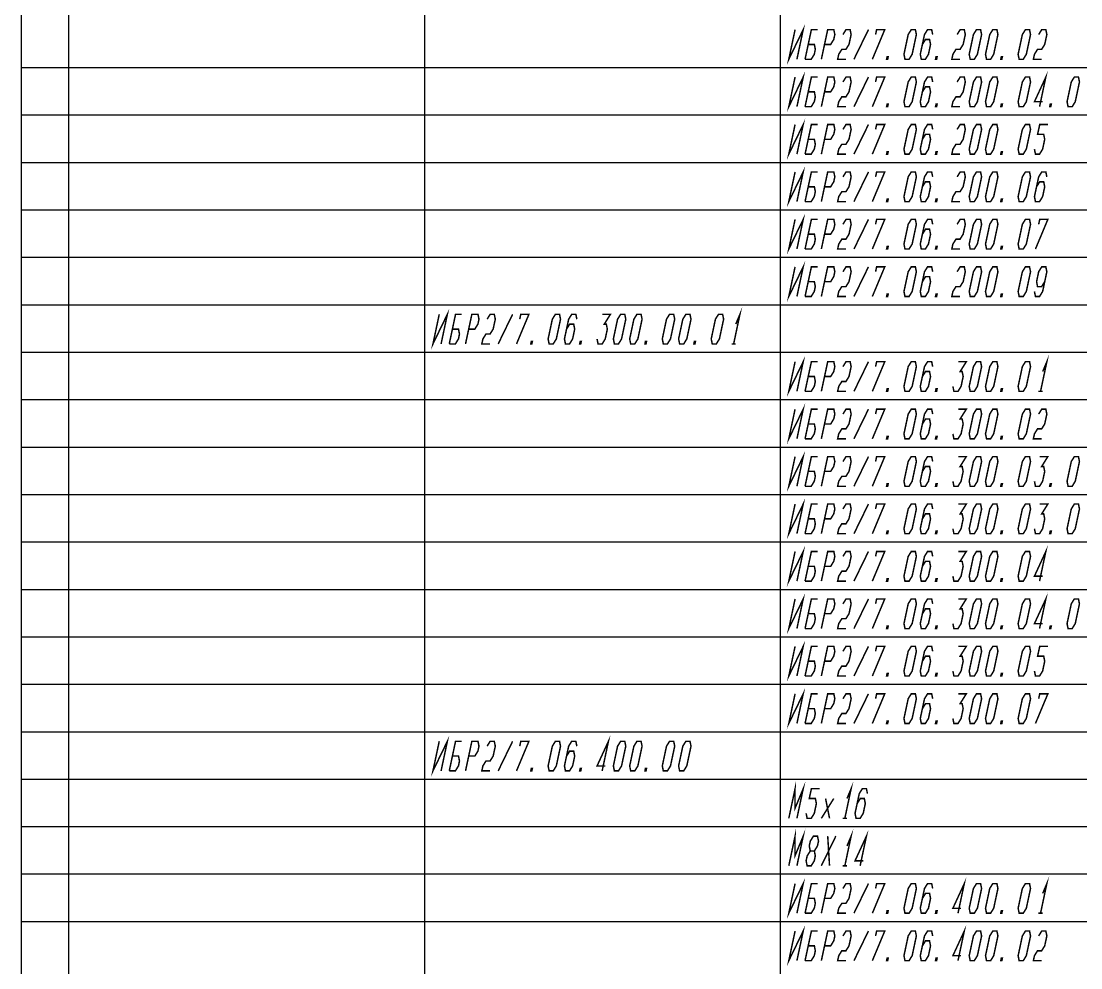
# Model space of a CAD drawing. Header units: millimetres. Extents: x -156 to 206, y -956 to 292.
# Drawn here: x -156 to 22.7, y -803.8 to -644.1 of the extents above; entities that cross this region are included whole.
import ezdxf

# ---------------------------------------------------------------- set-up
doc = ezdxf.new("R2010")
doc.units = ezdxf.units.MM
doc.header["$LTSCALE"] = 19.36
doc.layers.get('0').update_dxf_attribs({"linetype": 'CONTINUOUS'})

msp = doc.modelspace()

# ---------------------------------------------------------------- linework, layer by layer
at = {"color": 7, "linetype": 'CONTINUOUS'}
for p, q in [((-156, 292), (-156, -956)), ((-148, 292), (-148, -956)), ((-88, 292), (-88, -956)), ((-28, 268), (-28, -956)), ((205, -652), (-156, -652)), ((205, -660), (-156, -660)), ((205, -668), (-156, -668)), ((205, -676), (-156, -676)), ((205, -684), (-156, -684)), ((205, -692), (-156, -692)), ((205, -700), (-156, -700)), ((205, -708), (-156, -708)), ((205, -716), (-156, -716)), ((205, -724), (-156, -724)), ((205, -732), (-156, -732)), ((205, -740), (-156, -740)), ((205, -748), (-156, -748)), ((205, -756), (-156, -756)), ((205, -764), (-156, -764)), ((205, -772), (-156, -772)), ((205, -780), (-156, -780)), ((205, -788), (-156, -788)), ((205, -796), (-156, -796))]:
    msp.add_line(p, q, dxfattribs=at)
at = {"color": 2, "linetype": 'CONTINUOUS', "const_width": 0.25}
for points in [[(-25.51, -645.56), (-26.57, -650.56), (-24.14, -645.56), (-25.2, -650.56)], [(-23.83, -650.56), (-22.76, -645.56), (-21.73, -645.56)], [(-21.08, -650.56), (-20.01, -645.56), (-18.98, -645.56), (-18.81, -646.39), (-18.99, -647.22), (-19.51, -648.06), (-20.54, -648.06)], [(-17.44, -646.39), (-16.92, -645.56), (-16.23, -645.56), (-16.06, -646.39), (-16.42, -648.06), (-16.94, -648.89), (-17.63, -648.89), (-18.15, -649.72), (-18.33, -650.56), (-16.95, -650.56)], [(-15.58, -650.56), (-13.14, -645.56)], [(-12.48, -650.56), (-10.39, -645.56), (-11.76, -645.56), (-11.94, -646.39)], [(-6.98, -650.56), (-7.15, -649.72), (-6.44, -646.39), (-5.92, -645.56), (-5.23, -645.56), (-5.06, -646.39), (-5.77, -649.72), (-6.29, -650.56), (-6.98, -650.56)], [(-2.31, -646.39), (-2.48, -645.56), (-3.17, -645.56), (-3.69, -646.39), (-4.4, -649.72), (-4.23, -650.56), (-3.54, -650.56), (-3.02, -649.72), (-2.67, -648.06), (-2.84, -647.22), (-3.52, -647.22), (-4.04, -648.06)], [(1.81, -646.39), (2.33, -645.56), (3.02, -645.56), (3.19, -646.39), (2.83, -648.06), (2.31, -648.89), (1.62, -648.89), (1.1, -649.72), (0.92, -650.56), (2.3, -650.56)], [(4.02, -650.56), (3.85, -649.72), (4.56, -646.39), (5.08, -645.56), (5.77, -645.56), (5.94, -646.39), (5.23, -649.72), (4.71, -650.56), (4.02, -650.56)], [(6.77, -650.56), (6.6, -649.72), (7.31, -646.39), (7.83, -645.56), (8.52, -645.56), (8.69, -646.39), (7.98, -649.72), (7.46, -650.56), (6.77, -650.56)], [(12.27, -650.56), (12.1, -649.72), (12.81, -646.39), (13.33, -645.56), (14.02, -645.56), (14.19, -646.39), (13.48, -649.72), (12.96, -650.56), (12.27, -650.56)], [(15.56, -646.39), (16.08, -645.56), (16.77, -645.56), (16.94, -646.39), (16.58, -648.06), (16.06, -648.89), (15.37, -648.89), (14.85, -649.72), (14.67, -650.56), (16.05, -650.56)], [(-23.83, -650.56), (-22.79, -650.56), (-22.27, -649.72), (-22.1, -648.89), (-22.26, -648.06), (-23.29, -648.06)], [(-9.9, -650.56), (-10.08, -650.56), (-9.99, -650.14), (-9.81, -650.14), (-9.9, -650.56)], [(-1.65, -650.56), (-1.83, -650.56), (-1.74, -650.14), (-1.56, -650.14), (-1.65, -650.56)], [(9.35, -650.56), (9.17, -650.56), (9.26, -650.14), (9.44, -650.14), (9.35, -650.56)], [(-25.51, -653.56), (-26.57, -658.56), (-24.14, -653.56), (-25.2, -658.56)], [(-23.83, -658.56), (-22.76, -653.56), (-21.73, -653.56)], [(-21.08, -658.56), (-20.01, -653.56), (-18.98, -653.56), (-18.81, -654.39), (-18.99, -655.22), (-19.51, -656.06), (-20.54, -656.06)], [(-17.44, -654.39), (-16.92, -653.56), (-16.23, -653.56), (-16.06, -654.39), (-16.42, -656.06), (-16.94, -656.89), (-17.63, -656.89), (-18.15, -657.72), (-18.33, -658.56), (-16.95, -658.56)], [(-15.58, -658.56), (-13.14, -653.56)], [(-12.48, -658.56), (-10.39, -653.56), (-11.76, -653.56), (-11.94, -654.39)], [(-6.98, -658.56), (-7.15, -657.72), (-6.44, -654.39), (-5.92, -653.56), (-5.23, -653.56), (-5.06, -654.39), (-5.77, -657.72), (-6.29, -658.56), (-6.98, -658.56)], [(-2.31, -654.39), (-2.48, -653.56), (-3.17, -653.56), (-3.69, -654.39), (-4.4, -657.72), (-4.23, -658.56), (-3.54, -658.56), (-3.02, -657.72), (-2.67, -656.06), (-2.84, -655.22), (-3.52, -655.22), (-4.04, -656.06)], [(1.81, -654.39), (2.33, -653.56), (3.02, -653.56), (3.19, -654.39), (2.83, -656.06), (2.31, -656.89), (1.62, -656.89), (1.1, -657.72), (0.92, -658.56), (2.3, -658.56)], [(4.02, -658.56), (3.85, -657.72), (4.56, -654.39), (5.08, -653.56), (5.77, -653.56), (5.94, -654.39), (5.23, -657.72), (4.71, -658.56), (4.02, -658.56)], [(6.77, -658.56), (6.6, -657.72), (7.31, -654.39), (7.83, -653.56), (8.52, -653.56), (8.69, -654.39), (7.98, -657.72), (7.46, -658.56), (6.77, -658.56)], [(12.27, -658.56), (12.1, -657.72), (12.81, -654.39), (13.33, -653.56), (14.02, -653.56), (14.19, -654.39), (13.48, -657.72), (12.96, -658.56), (12.27, -658.56)], [(15.71, -658.56), (16.77, -653.56), (14.85, -657.72), (16.23, -657.72)], [(20.52, -658.56), (20.35, -657.72), (21.06, -654.39), (21.58, -653.56), (22.27, -653.56), (22.44, -654.39), (21.73, -657.72), (21.21, -658.56), (20.52, -658.56)], [(-23.83, -658.56), (-22.79, -658.56), (-22.27, -657.72), (-22.1, -656.89), (-22.26, -656.06), (-23.29, -656.06)], [(-9.9, -658.56), (-10.08, -658.56), (-9.99, -658.14), (-9.81, -658.14), (-9.9, -658.56)], [(-1.65, -658.56), (-1.83, -658.56), (-1.74, -658.14), (-1.56, -658.14), (-1.65, -658.56)], [(9.35, -658.56), (9.17, -658.56), (9.26, -658.14), (9.44, -658.14), (9.35, -658.56)], [(17.6, -658.56), (17.42, -658.56), (17.51, -658.14), (17.69, -658.14), (17.6, -658.56)], [(-25.51, -661.56), (-26.57, -666.56), (-24.14, -661.56), (-25.2, -666.56)], [(-23.83, -666.56), (-22.76, -661.56), (-21.73, -661.56)], [(-21.08, -666.56), (-20.01, -661.56), (-18.98, -661.56), (-18.81, -662.39), (-18.99, -663.22), (-19.51, -664.06), (-20.54, -664.06)], [(-17.44, -662.39), (-16.92, -661.56), (-16.23, -661.56), (-16.06, -662.39), (-16.42, -664.06), (-16.94, -664.89), (-17.63, -664.89), (-18.15, -665.72), (-18.33, -666.56), (-16.95, -666.56)], [(-15.58, -666.56), (-13.14, -661.56)], [(-12.48, -666.56), (-10.39, -661.56), (-11.76, -661.56), (-11.94, -662.39)], [(-6.98, -666.56), (-7.15, -665.72), (-6.44, -662.39), (-5.92, -661.56), (-5.23, -661.56), (-5.06, -662.39), (-5.77, -665.72), (-6.29, -666.56), (-6.98, -666.56)], [(-2.31, -662.39), (-2.48, -661.56), (-3.17, -661.56), (-3.69, -662.39), (-4.4, -665.72), (-4.23, -666.56), (-3.54, -666.56), (-3.02, -665.72), (-2.67, -664.06), (-2.84, -663.22), (-3.52, -663.22), (-4.04, -664.06)], [(1.81, -662.39), (2.33, -661.56), (3.02, -661.56), (3.19, -662.39), (2.83, -664.06), (2.31, -664.89), (1.62, -664.89), (1.1, -665.72), (0.92, -666.56), (2.3, -666.56)], [(4.02, -666.56), (3.85, -665.72), (4.56, -662.39), (5.08, -661.56), (5.77, -661.56), (5.94, -662.39), (5.23, -665.72), (4.71, -666.56), (4.02, -666.56)], [(6.77, -666.56), (6.6, -665.72), (7.31, -662.39), (7.83, -661.56), (8.52, -661.56), (8.69, -662.39), (7.98, -665.72), (7.46, -666.56), (6.77, -666.56)], [(12.27, -666.56), (12.1, -665.72), (12.81, -662.39), (13.33, -661.56), (14.02, -661.56), (14.19, -662.39), (13.48, -665.72), (12.96, -666.56), (12.27, -666.56)], [(14.85, -665.72), (15.02, -666.56), (15.71, -666.56), (16.23, -665.72), (16.58, -664.06), (16.41, -663.22), (15.38, -663.22), (15.74, -661.56), (17.11, -661.56)], [(-23.83, -666.56), (-22.79, -666.56), (-22.27, -665.72), (-22.1, -664.89), (-22.26, -664.06), (-23.29, -664.06)], [(-9.9, -666.56), (-10.08, -666.56), (-9.99, -666.14), (-9.81, -666.14), (-9.9, -666.56)], [(-1.65, -666.56), (-1.83, -666.56), (-1.74, -666.14), (-1.56, -666.14), (-1.65, -666.56)], [(9.35, -666.56), (9.17, -666.56), (9.26, -666.14), (9.44, -666.14), (9.35, -666.56)], [(-25.51, -669.56), (-26.57, -674.56), (-24.14, -669.56), (-25.2, -674.56)], [(-23.83, -674.56), (-22.76, -669.56), (-21.73, -669.56)], [(-21.08, -674.56), (-20.01, -669.56), (-18.98, -669.56), (-18.81, -670.39), (-18.99, -671.22), (-19.51, -672.06), (-20.54, -672.06)], [(-17.44, -670.39), (-16.92, -669.56), (-16.23, -669.56), (-16.06, -670.39), (-16.42, -672.06), (-16.94, -672.89), (-17.63, -672.89), (-18.15, -673.72), (-18.33, -674.56), (-16.95, -674.56)], [(-15.58, -674.56), (-13.14, -669.56)], [(-12.48, -674.56), (-10.39, -669.56), (-11.76, -669.56), (-11.94, -670.39)], [(-6.98, -674.56), (-7.15, -673.72), (-6.44, -670.39), (-5.92, -669.56), (-5.23, -669.56), (-5.06, -670.39), (-5.77, -673.72), (-6.29, -674.56), (-6.98, -674.56)], [(-2.31, -670.39), (-2.48, -669.56), (-3.17, -669.56), (-3.69, -670.39), (-4.4, -673.72), (-4.23, -674.56), (-3.54, -674.56), (-3.02, -673.72), (-2.67, -672.06), (-2.84, -671.22), (-3.52, -671.22), (-4.04, -672.06)], [(1.81, -670.39), (2.33, -669.56), (3.02, -669.56), (3.19, -670.39), (2.83, -672.06), (2.31, -672.89), (1.62, -672.89), (1.1, -673.72), (0.92, -674.56), (2.3, -674.56)], [(4.02, -674.56), (3.85, -673.72), (4.56, -670.39), (5.08, -669.56), (5.77, -669.56), (5.94, -670.39), (5.23, -673.72), (4.71, -674.56), (4.02, -674.56)], [(6.77, -674.56), (6.6, -673.72), (7.31, -670.39), (7.83, -669.56), (8.52, -669.56), (8.69, -670.39), (7.98, -673.72), (7.46, -674.56), (6.77, -674.56)], [(12.27, -674.56), (12.1, -673.72), (12.81, -670.39), (13.33, -669.56), (14.02, -669.56), (14.19, -670.39), (13.48, -673.72), (12.96, -674.56), (12.27, -674.56)], [(16.94, -670.39), (16.77, -669.56), (16.08, -669.56), (15.56, -670.39), (14.85, -673.72), (15.02, -674.56), (15.71, -674.56), (16.23, -673.72), (16.58, -672.06), (16.41, -671.22), (15.73, -671.22), (15.21, -672.06)], [(-23.83, -674.56), (-22.79, -674.56), (-22.27, -673.72), (-22.1, -672.89), (-22.26, -672.06), (-23.29, -672.06)], [(-9.9, -674.56), (-10.08, -674.56), (-9.99, -674.14), (-9.81, -674.14), (-9.9, -674.56)], [(-1.65, -674.56), (-1.83, -674.56), (-1.74, -674.14), (-1.56, -674.14), (-1.65, -674.56)], [(9.35, -674.56), (9.17, -674.56), (9.26, -674.14), (9.44, -674.14), (9.35, -674.56)], [(-25.51, -677.56), (-26.57, -682.56), (-24.14, -677.56), (-25.2, -682.56)], [(-23.83, -682.56), (-22.76, -677.56), (-21.73, -677.56)], [(-21.08, -682.56), (-20.01, -677.56), (-18.98, -677.56), (-18.81, -678.39), (-18.99, -679.22), (-19.51, -680.06), (-20.54, -680.06)], [(-17.44, -678.39), (-16.92, -677.56), (-16.23, -677.56), (-16.06, -678.39), (-16.42, -680.06), (-16.94, -680.89), (-17.63, -680.89), (-18.15, -681.72), (-18.33, -682.56), (-16.95, -682.56)], [(-15.58, -682.56), (-13.14, -677.56)], [(-12.48, -682.56), (-10.39, -677.56), (-11.76, -677.56), (-11.94, -678.39)], [(-6.98, -682.56), (-7.15, -681.72), (-6.44, -678.39), (-5.92, -677.56), (-5.23, -677.56), (-5.06, -678.39), (-5.77, -681.72), (-6.29, -682.56), (-6.98, -682.56)], [(-2.31, -678.39), (-2.48, -677.56), (-3.17, -677.56), (-3.69, -678.39), (-4.4, -681.72), (-4.23, -682.56), (-3.54, -682.56), (-3.02, -681.72), (-2.67, -680.06), (-2.84, -679.22), (-3.52, -679.22), (-4.04, -680.06)], [(1.81, -678.39), (2.33, -677.56), (3.02, -677.56), (3.19, -678.39), (2.83, -680.06), (2.31, -680.89), (1.62, -680.89), (1.1, -681.72), (0.92, -682.56), (2.3, -682.56)], [(4.02, -682.56), (3.85, -681.72), (4.56, -678.39), (5.08, -677.56), (5.77, -677.56), (5.94, -678.39), (5.23, -681.72), (4.71, -682.56), (4.02, -682.56)], [(6.77, -682.56), (6.6, -681.72), (7.31, -678.39), (7.83, -677.56), (8.52, -677.56), (8.69, -678.39), (7.98, -681.72), (7.46, -682.56), (6.77, -682.56)], [(12.27, -682.56), (12.1, -681.72), (12.81, -678.39), (13.33, -677.56), (14.02, -677.56), (14.19, -678.39), (13.48, -681.72), (12.96, -682.56), (12.27, -682.56)], [(15.02, -682.56), (17.11, -677.56), (15.74, -677.56), (15.56, -678.39)], [(-23.83, -682.56), (-22.79, -682.56), (-22.27, -681.72), (-22.1, -680.89), (-22.26, -680.06), (-23.29, -680.06)], [(-9.9, -682.56), (-10.08, -682.56), (-9.99, -682.14), (-9.81, -682.14), (-9.9, -682.56)], [(-1.65, -682.56), (-1.83, -682.56), (-1.74, -682.14), (-1.56, -682.14), (-1.65, -682.56)], [(9.35, -682.56), (9.17, -682.56), (9.26, -682.14), (9.44, -682.14), (9.35, -682.56)], [(-25.51, -685.56), (-26.57, -690.56), (-24.14, -685.56), (-25.2, -690.56)], [(-23.83, -690.56), (-22.76, -685.56), (-21.73, -685.56)], [(-21.08, -690.56), (-20.01, -685.56), (-18.98, -685.56), (-18.81, -686.39), (-18.99, -687.22), (-19.51, -688.06), (-20.54, -688.06)], [(-17.44, -686.39), (-16.92, -685.56), (-16.23, -685.56), (-16.06, -686.39), (-16.42, -688.06), (-16.94, -688.89), (-17.63, -688.89), (-18.15, -689.72), (-18.33, -690.56), (-16.95, -690.56)], [(-15.58, -690.56), (-13.14, -685.56)], [(-12.48, -690.56), (-10.39, -685.56), (-11.76, -685.56), (-11.94, -686.39)], [(-6.98, -690.56), (-7.15, -689.72), (-6.44, -686.39), (-5.92, -685.56), (-5.23, -685.56), (-5.06, -686.39), (-5.77, -689.72), (-6.29, -690.56), (-6.98, -690.56)], [(-2.31, -686.39), (-2.48, -685.56), (-3.17, -685.56), (-3.69, -686.39), (-4.4, -689.72), (-4.23, -690.56), (-3.54, -690.56), (-3.02, -689.72), (-2.67, -688.06), (-2.84, -687.22), (-3.52, -687.22), (-4.04, -688.06)], [(1.81, -686.39), (2.33, -685.56), (3.02, -685.56), (3.19, -686.39), (2.83, -688.06), (2.31, -688.89), (1.62, -688.89), (1.1, -689.72), (0.92, -690.56), (2.3, -690.56)], [(4.02, -690.56), (3.85, -689.72), (4.56, -686.39), (5.08, -685.56), (5.77, -685.56), (5.94, -686.39), (5.23, -689.72), (4.71, -690.56), (4.02, -690.56)], [(6.77, -690.56), (6.6, -689.72), (7.31, -686.39), (7.83, -685.56), (8.52, -685.56), (8.69, -686.39), (7.98, -689.72), (7.46, -690.56), (6.77, -690.56)], [(12.27, -690.56), (12.1, -689.72), (12.81, -686.39), (13.33, -685.56), (14.02, -685.56), (14.19, -686.39), (13.48, -689.72), (12.96, -690.56), (12.27, -690.56)], [(14.85, -689.72), (15.02, -690.56), (15.71, -690.56), (16.23, -689.72), (16.94, -686.39), (16.77, -685.56), (16.08, -685.56), (15.56, -686.39), (15.21, -688.06), (15.37, -688.89), (16.06, -688.89), (16.58, -688.06)], [(-23.83, -690.56), (-22.79, -690.56), (-22.27, -689.72), (-22.1, -688.89), (-22.26, -688.06), (-23.29, -688.06)], [(-9.9, -690.56), (-10.08, -690.56), (-9.99, -690.14), (-9.81, -690.14), (-9.9, -690.56)], [(-1.65, -690.56), (-1.83, -690.56), (-1.74, -690.14), (-1.56, -690.14), (-1.65, -690.56)], [(9.35, -690.56), (9.17, -690.56), (9.26, -690.14), (9.44, -690.14), (9.35, -690.56)], [(-85.51, -693.56), (-86.57, -698.56), (-84.14, -693.56), (-85.2, -698.56)], [(-35.51, -695.22), (-34.81, -693.56), (-35.87, -698.56)], [(-83.82, -698.56), (-82.76, -693.56), (-81.73, -693.56)], [(-81.08, -698.56), (-80.01, -693.56), (-78.98, -693.56), (-78.81, -694.39), (-78.99, -695.22), (-79.51, -696.06), (-80.54, -696.06)], [(-77.44, -694.39), (-76.92, -693.56), (-76.23, -693.56), (-76.06, -694.39), (-76.42, -696.06), (-76.94, -696.89), (-77.63, -696.89), (-78.15, -697.72), (-78.33, -698.56), (-76.95, -698.56)], [(-75.57, -698.56), (-73.14, -693.56)], [(-72.48, -698.56), (-70.39, -693.56), (-71.76, -693.56), (-71.94, -694.39)], [(-66.98, -698.56), (-67.15, -697.72), (-66.44, -694.39), (-65.92, -693.56), (-65.23, -693.56), (-65.06, -694.39), (-65.77, -697.72), (-66.29, -698.56), (-66.98, -698.56)], [(-62.31, -694.39), (-62.48, -693.56), (-63.17, -693.56), (-63.69, -694.39), (-64.4, -697.72), (-64.23, -698.56), (-63.54, -698.56), (-63.02, -697.72), (-62.67, -696.06), (-62.84, -695.22), (-63.52, -695.22), (-64.04, -696.06)], [(-58.01, -693.56), (-56.64, -693.56), (-57.68, -695.22), (-57.34, -695.22), (-57.17, -696.06), (-57.52, -697.72), (-58.04, -698.56), (-58.73, -698.56), (-58.9, -697.72)], [(-55.98, -698.56), (-56.15, -697.72), (-55.44, -694.39), (-54.92, -693.56), (-54.23, -693.56), (-54.06, -694.39), (-54.77, -697.72), (-55.29, -698.56), (-55.98, -698.56)], [(-53.23, -698.56), (-53.4, -697.72), (-52.69, -694.39), (-52.17, -693.56), (-51.48, -693.56), (-51.31, -694.39), (-52.02, -697.72), (-52.54, -698.56), (-53.23, -698.56)], [(-47.73, -698.56), (-47.9, -697.72), (-47.19, -694.39), (-46.67, -693.56), (-45.98, -693.56), (-45.81, -694.39), (-46.52, -697.72), (-47.04, -698.56), (-47.73, -698.56)], [(-44.98, -698.56), (-45.15, -697.72), (-44.44, -694.39), (-43.92, -693.56), (-43.23, -693.56), (-43.06, -694.39), (-43.77, -697.72), (-44.29, -698.56), (-44.98, -698.56)], [(-39.48, -698.56), (-39.65, -697.72), (-38.94, -694.39), (-38.42, -693.56), (-37.73, -693.56), (-37.56, -694.39), (-38.27, -697.72), (-38.79, -698.56), (-39.48, -698.56)], [(-83.82, -698.56), (-82.79, -698.56), (-82.27, -697.72), (-82.1, -696.89), (-82.26, -696.06), (-83.29, -696.06)], [(-69.9, -698.56), (-70.07, -698.56), (-69.99, -698.14), (-69.81, -698.14), (-69.9, -698.56)], [(-61.65, -698.56), (-61.83, -698.56), (-61.74, -698.14), (-61.56, -698.14), (-61.65, -698.56)], [(-50.65, -698.56), (-50.82, -698.56), (-50.74, -698.14), (-50.56, -698.14), (-50.65, -698.56)], [(-42.4, -698.56), (-42.58, -698.56), (-42.49, -698.14), (-42.31, -698.14), (-42.4, -698.56)], [(-36.22, -698.56), (-35.53, -698.56)], [(16.24, -703.22), (16.94, -701.56), (15.88, -706.56)], [(-25.51, -701.56), (-26.57, -706.56), (-24.14, -701.56), (-25.2, -706.56)], [(-23.83, -706.56), (-22.76, -701.56), (-21.73, -701.56)], [(-21.08, -706.56), (-20.01, -701.56), (-18.98, -701.56), (-18.81, -702.39), (-18.99, -703.22), (-19.51, -704.06), (-20.54, -704.06)], [(-17.44, -702.39), (-16.92, -701.56), (-16.23, -701.56), (-16.06, -702.39), (-16.42, -704.06), (-16.94, -704.89), (-17.63, -704.89), (-18.15, -705.72), (-18.33, -706.56), (-16.95, -706.56)], [(-15.58, -706.56), (-13.14, -701.56)], [(-12.48, -706.56), (-10.39, -701.56), (-11.76, -701.56), (-11.94, -702.39)], [(-6.98, -706.56), (-7.15, -705.72), (-6.44, -702.39), (-5.92, -701.56), (-5.23, -701.56), (-5.06, -702.39), (-5.77, -705.72), (-6.29, -706.56), (-6.98, -706.56)], [(-2.31, -702.39), (-2.48, -701.56), (-3.17, -701.56), (-3.69, -702.39), (-4.4, -705.72), (-4.23, -706.56), (-3.54, -706.56), (-3.02, -705.72), (-2.67, -704.06), (-2.84, -703.22), (-3.52, -703.22), (-4.04, -704.06)], [(1.99, -701.56), (3.36, -701.56), (2.32, -703.22), (2.66, -703.22), (2.83, -704.06), (2.48, -705.72), (1.96, -706.56), (1.27, -706.56), (1.1, -705.72)], [(4.02, -706.56), (3.85, -705.72), (4.56, -702.39), (5.08, -701.56), (5.77, -701.56), (5.94, -702.39), (5.23, -705.72), (4.71, -706.56), (4.02, -706.56)], [(6.77, -706.56), (6.6, -705.72), (7.31, -702.39), (7.83, -701.56), (8.52, -701.56), (8.69, -702.39), (7.98, -705.72), (7.46, -706.56), (6.77, -706.56)], [(12.27, -706.56), (12.1, -705.72), (12.81, -702.39), (13.33, -701.56), (14.02, -701.56), (14.19, -702.39), (13.48, -705.72), (12.96, -706.56), (12.27, -706.56)], [(-23.83, -706.56), (-22.79, -706.56), (-22.27, -705.72), (-22.1, -704.89), (-22.26, -704.06), (-23.29, -704.06)], [(-9.9, -706.56), (-10.08, -706.56), (-9.99, -706.14), (-9.81, -706.14), (-9.9, -706.56)], [(-1.65, -706.56), (-1.83, -706.56), (-1.74, -706.14), (-1.56, -706.14), (-1.65, -706.56)], [(9.35, -706.56), (9.17, -706.56), (9.26, -706.14), (9.44, -706.14), (9.35, -706.56)], [(15.53, -706.56), (16.22, -706.56)], [(-25.51, -709.56), (-26.57, -714.56), (-24.14, -709.56), (-25.2, -714.56)], [(-23.83, -714.56), (-22.76, -709.56), (-21.73, -709.56)], [(-21.08, -714.56), (-20.01, -709.56), (-18.98, -709.56), (-18.81, -710.39), (-18.99, -711.22), (-19.51, -712.06), (-20.54, -712.06)], [(-17.44, -710.39), (-16.92, -709.56), (-16.23, -709.56), (-16.06, -710.39), (-16.42, -712.06), (-16.94, -712.89), (-17.63, -712.89), (-18.15, -713.72), (-18.33, -714.56), (-16.95, -714.56)], [(-15.58, -714.56), (-13.14, -709.56)], [(-12.48, -714.56), (-10.39, -709.56), (-11.76, -709.56), (-11.94, -710.39)], [(-6.98, -714.56), (-7.15, -713.72), (-6.44, -710.39), (-5.92, -709.56), (-5.23, -709.56), (-5.06, -710.39), (-5.77, -713.72), (-6.29, -714.56), (-6.98, -714.56)], [(-2.31, -710.39), (-2.48, -709.56), (-3.17, -709.56), (-3.69, -710.39), (-4.4, -713.72), (-4.23, -714.56), (-3.54, -714.56), (-3.02, -713.72), (-2.67, -712.06), (-2.84, -711.22), (-3.52, -711.22), (-4.04, -712.06)], [(1.99, -709.56), (3.36, -709.56), (2.32, -711.22), (2.66, -711.22), (2.83, -712.06), (2.48, -713.72), (1.96, -714.56), (1.27, -714.56), (1.1, -713.72)], [(4.02, -714.56), (3.85, -713.72), (4.56, -710.39), (5.08, -709.56), (5.77, -709.56), (5.94, -710.39), (5.23, -713.72), (4.71, -714.56), (4.02, -714.56)], [(6.77, -714.56), (6.6, -713.72), (7.31, -710.39), (7.83, -709.56), (8.52, -709.56), (8.69, -710.39), (7.98, -713.72), (7.46, -714.56), (6.77, -714.56)], [(12.27, -714.56), (12.1, -713.72), (12.81, -710.39), (13.33, -709.56), (14.02, -709.56), (14.19, -710.39), (13.48, -713.72), (12.96, -714.56), (12.27, -714.56)], [(15.56, -710.39), (16.08, -709.56), (16.77, -709.56), (16.94, -710.39), (16.58, -712.06), (16.06, -712.89), (15.37, -712.89), (14.85, -713.72), (14.67, -714.56), (16.05, -714.56)], [(-23.83, -714.56), (-22.79, -714.56), (-22.27, -713.72), (-22.1, -712.89), (-22.26, -712.06), (-23.29, -712.06)], [(-9.9, -714.56), (-10.08, -714.56), (-9.99, -714.14), (-9.81, -714.14), (-9.9, -714.56)], [(-1.65, -714.56), (-1.83, -714.56), (-1.74, -714.14), (-1.56, -714.14), (-1.65, -714.56)], [(9.35, -714.56), (9.17, -714.56), (9.26, -714.14), (9.44, -714.14), (9.35, -714.56)], [(-25.51, -717.56), (-26.57, -722.56), (-24.14, -717.56), (-25.2, -722.56)], [(-23.83, -722.56), (-22.76, -717.56), (-21.73, -717.56)], [(-21.08, -722.56), (-20.01, -717.56), (-18.98, -717.56), (-18.81, -718.39), (-18.99, -719.22), (-19.51, -720.06), (-20.54, -720.06)], [(-17.44, -718.39), (-16.92, -717.56), (-16.23, -717.56), (-16.06, -718.39), (-16.42, -720.06), (-16.94, -720.89), (-17.63, -720.89), (-18.15, -721.72), (-18.33, -722.56), (-16.95, -722.56)], [(-15.58, -722.56), (-13.14, -717.56)], [(-12.48, -722.56), (-10.39, -717.56), (-11.76, -717.56), (-11.94, -718.39)], [(-6.98, -722.56), (-7.15, -721.72), (-6.44, -718.39), (-5.92, -717.56), (-5.23, -717.56), (-5.06, -718.39), (-5.77, -721.72), (-6.29, -722.56), (-6.98, -722.56)], [(-2.31, -718.39), (-2.48, -717.56), (-3.17, -717.56), (-3.69, -718.39), (-4.4, -721.72), (-4.23, -722.56), (-3.54, -722.56), (-3.02, -721.72), (-2.67, -720.06), (-2.84, -719.22), (-3.52, -719.22), (-4.04, -720.06)], [(1.99, -717.56), (3.36, -717.56), (2.32, -719.22), (2.66, -719.22), (2.83, -720.06), (2.48, -721.72), (1.96, -722.56), (1.27, -722.56), (1.1, -721.72)], [(4.02, -722.56), (3.85, -721.72), (4.56, -718.39), (5.08, -717.56), (5.77, -717.56), (5.94, -718.39), (5.23, -721.72), (4.71, -722.56), (4.02, -722.56)], [(6.77, -722.56), (6.6, -721.72), (7.31, -718.39), (7.83, -717.56), (8.52, -717.56), (8.69, -718.39), (7.98, -721.72), (7.46, -722.56), (6.77, -722.56)], [(12.27, -722.56), (12.1, -721.72), (12.81, -718.39), (13.33, -717.56), (14.02, -717.56), (14.19, -718.39), (13.48, -721.72), (12.96, -722.56), (12.27, -722.56)], [(15.74, -717.56), (17.11, -717.56), (16.07, -719.22), (16.41, -719.22), (16.58, -720.06), (16.23, -721.72), (15.71, -722.56), (15.02, -722.56), (14.85, -721.72)], [(20.52, -722.56), (20.35, -721.72), (21.06, -718.39), (21.58, -717.56), (22.27, -717.56), (22.44, -718.39), (21.73, -721.72), (21.21, -722.56), (20.52, -722.56)], [(-23.83, -722.56), (-22.79, -722.56), (-22.27, -721.72), (-22.1, -720.89), (-22.26, -720.06), (-23.29, -720.06)], [(-9.9, -722.56), (-10.08, -722.56), (-9.99, -722.14), (-9.81, -722.14), (-9.9, -722.56)], [(-1.65, -722.56), (-1.83, -722.56), (-1.74, -722.14), (-1.56, -722.14), (-1.65, -722.56)], [(9.35, -722.56), (9.17, -722.56), (9.26, -722.14), (9.44, -722.14), (9.35, -722.56)], [(17.6, -722.56), (17.42, -722.56), (17.51, -722.14), (17.69, -722.14), (17.6, -722.56)], [(-25.51, -725.56), (-26.57, -730.56), (-24.14, -725.56), (-25.2, -730.56)], [(-23.83, -730.56), (-22.76, -725.56), (-21.73, -725.56)], [(-21.08, -730.56), (-20.01, -725.56), (-18.98, -725.56), (-18.81, -726.39), (-18.99, -727.22), (-19.51, -728.06), (-20.54, -728.06)], [(-17.44, -726.39), (-16.92, -725.56), (-16.23, -725.56), (-16.06, -726.39), (-16.42, -728.06), (-16.94, -728.89), (-17.63, -728.89), (-18.15, -729.72), (-18.33, -730.56), (-16.95, -730.56)], [(-15.58, -730.56), (-13.14, -725.56)], [(-12.48, -730.56), (-10.39, -725.56), (-11.76, -725.56), (-11.94, -726.39)], [(-6.98, -730.56), (-7.15, -729.72), (-6.44, -726.39), (-5.92, -725.56), (-5.23, -725.56), (-5.06, -726.39), (-5.77, -729.72), (-6.29, -730.56), (-6.98, -730.56)], [(-2.31, -726.39), (-2.48, -725.56), (-3.17, -725.56), (-3.69, -726.39), (-4.4, -729.72), (-4.23, -730.56), (-3.54, -730.56), (-3.02, -729.72), (-2.67, -728.06), (-2.84, -727.22), (-3.52, -727.22), (-4.04, -728.06)], [(1.99, -725.56), (3.36, -725.56), (2.32, -727.22), (2.66, -727.22), (2.83, -728.06), (2.48, -729.72), (1.96, -730.56), (1.27, -730.56), (1.1, -729.72)], [(4.02, -730.56), (3.85, -729.72), (4.56, -726.39), (5.08, -725.56), (5.77, -725.56), (5.94, -726.39), (5.23, -729.72), (4.71, -730.56), (4.02, -730.56)], [(6.77, -730.56), (6.6, -729.72), (7.31, -726.39), (7.83, -725.56), (8.52, -725.56), (8.69, -726.39), (7.98, -729.72), (7.46, -730.56), (6.77, -730.56)], [(12.27, -730.56), (12.1, -729.72), (12.81, -726.39), (13.33, -725.56), (14.02, -725.56), (14.19, -726.39), (13.48, -729.72), (12.96, -730.56), (12.27, -730.56)], [(15.74, -725.56), (17.11, -725.56), (16.07, -727.22), (16.41, -727.22), (16.58, -728.06), (16.23, -729.72), (15.71, -730.56), (15.02, -730.56), (14.85, -729.72)], [(20.52, -730.56), (20.35, -729.72), (21.06, -726.39), (21.58, -725.56), (22.27, -725.56), (22.44, -726.39), (21.73, -729.72), (21.21, -730.56), (20.52, -730.56)], [(-23.83, -730.56), (-22.79, -730.56), (-22.27, -729.72), (-22.1, -728.89), (-22.26, -728.06), (-23.29, -728.06)], [(-9.9, -730.56), (-10.08, -730.56), (-9.99, -730.14), (-9.81, -730.14), (-9.9, -730.56)], [(-1.65, -730.56), (-1.83, -730.56), (-1.74, -730.14), (-1.56, -730.14), (-1.65, -730.56)], [(9.35, -730.56), (9.17, -730.56), (9.26, -730.14), (9.44, -730.14), (9.35, -730.56)], [(17.6, -730.56), (17.42, -730.56), (17.51, -730.14), (17.69, -730.14), (17.6, -730.56)], [(15.71, -738.56), (16.77, -733.56), (14.85, -737.72), (16.23, -737.72)], [(-25.51, -733.56), (-26.57, -738.56), (-24.14, -733.56), (-25.2, -738.56)], [(-23.83, -738.56), (-22.76, -733.56), (-21.73, -733.56)], [(-21.08, -738.56), (-20.01, -733.56), (-18.98, -733.56), (-18.81, -734.39), (-18.99, -735.22), (-19.51, -736.06), (-20.54, -736.06)], [(-17.44, -734.39), (-16.92, -733.56), (-16.23, -733.56), (-16.06, -734.39), (-16.42, -736.06), (-16.94, -736.89), (-17.63, -736.89), (-18.15, -737.72), (-18.33, -738.56), (-16.95, -738.56)], [(-15.58, -738.56), (-13.14, -733.56)], [(-12.48, -738.56), (-10.39, -733.56), (-11.76, -733.56), (-11.94, -734.39)], [(-6.98, -738.56), (-7.15, -737.72), (-6.44, -734.39), (-5.92, -733.56), (-5.23, -733.56), (-5.06, -734.39), (-5.77, -737.72), (-6.29, -738.56), (-6.98, -738.56)], [(-2.31, -734.39), (-2.48, -733.56), (-3.17, -733.56), (-3.69, -734.39), (-4.4, -737.72), (-4.23, -738.56), (-3.54, -738.56), (-3.02, -737.72), (-2.67, -736.06), (-2.84, -735.22), (-3.52, -735.22), (-4.04, -736.06)], [(1.99, -733.56), (3.36, -733.56), (2.32, -735.22), (2.66, -735.22), (2.83, -736.06), (2.48, -737.72), (1.96, -738.56), (1.27, -738.56), (1.1, -737.72)], [(4.02, -738.56), (3.85, -737.72), (4.56, -734.39), (5.08, -733.56), (5.77, -733.56), (5.94, -734.39), (5.23, -737.72), (4.71, -738.56), (4.02, -738.56)], [(6.77, -738.56), (6.6, -737.72), (7.31, -734.39), (7.83, -733.56), (8.52, -733.56), (8.69, -734.39), (7.98, -737.72), (7.46, -738.56), (6.77, -738.56)], [(12.27, -738.56), (12.1, -737.72), (12.81, -734.39), (13.33, -733.56), (14.02, -733.56), (14.19, -734.39), (13.48, -737.72), (12.96, -738.56), (12.27, -738.56)], [(-23.83, -738.56), (-22.79, -738.56), (-22.27, -737.72), (-22.1, -736.89), (-22.26, -736.06), (-23.29, -736.06)], [(-9.9, -738.56), (-10.08, -738.56), (-9.99, -738.14), (-9.81, -738.14), (-9.9, -738.56)], [(-1.65, -738.56), (-1.83, -738.56), (-1.74, -738.14), (-1.56, -738.14), (-1.65, -738.56)], [(9.35, -738.56), (9.17, -738.56), (9.26, -738.14), (9.44, -738.14), (9.35, -738.56)], [(-25.51, -741.56), (-26.57, -746.56), (-24.14, -741.56), (-25.2, -746.56)], [(-23.83, -746.56), (-22.76, -741.56), (-21.73, -741.56)], [(-21.08, -746.56), (-20.01, -741.56), (-18.98, -741.56), (-18.81, -742.39), (-18.99, -743.22), (-19.51, -744.06), (-20.54, -744.06)], [(-17.44, -742.39), (-16.92, -741.56), (-16.23, -741.56), (-16.06, -742.39), (-16.42, -744.06), (-16.94, -744.89), (-17.63, -744.89), (-18.15, -745.72), (-18.33, -746.56), (-16.95, -746.56)], [(-15.58, -746.56), (-13.14, -741.56)], [(-12.48, -746.56), (-10.39, -741.56), (-11.76, -741.56), (-11.94, -742.39)], [(-6.98, -746.56), (-7.15, -745.72), (-6.44, -742.39), (-5.92, -741.56), (-5.23, -741.56), (-5.06, -742.39), (-5.77, -745.72), (-6.29, -746.56), (-6.98, -746.56)], [(-2.31, -742.39), (-2.48, -741.56), (-3.17, -741.56), (-3.69, -742.39), (-4.4, -745.72), (-4.23, -746.56), (-3.54, -746.56), (-3.02, -745.72), (-2.67, -744.06), (-2.84, -743.22), (-3.52, -743.22), (-4.04, -744.06)], [(1.99, -741.56), (3.36, -741.56), (2.32, -743.22), (2.66, -743.22), (2.83, -744.06), (2.48, -745.72), (1.96, -746.56), (1.27, -746.56), (1.1, -745.72)], [(4.02, -746.56), (3.85, -745.72), (4.56, -742.39), (5.08, -741.56), (5.77, -741.56), (5.94, -742.39), (5.23, -745.72), (4.71, -746.56), (4.02, -746.56)], [(6.77, -746.56), (6.6, -745.72), (7.31, -742.39), (7.83, -741.56), (8.52, -741.56), (8.69, -742.39), (7.98, -745.72), (7.46, -746.56), (6.77, -746.56)], [(12.27, -746.56), (12.1, -745.72), (12.81, -742.39), (13.33, -741.56), (14.02, -741.56), (14.19, -742.39), (13.48, -745.72), (12.96, -746.56), (12.27, -746.56)], [(15.71, -746.56), (16.77, -741.56), (14.85, -745.72), (16.23, -745.72)], [(20.52, -746.56), (20.35, -745.72), (21.06, -742.39), (21.58, -741.56), (22.27, -741.56), (22.44, -742.39), (21.73, -745.72), (21.21, -746.56), (20.52, -746.56)], [(-23.83, -746.56), (-22.79, -746.56), (-22.27, -745.72), (-22.1, -744.89), (-22.26, -744.06), (-23.29, -744.06)], [(-9.9, -746.56), (-10.08, -746.56), (-9.99, -746.14), (-9.81, -746.14), (-9.9, -746.56)], [(-1.65, -746.56), (-1.83, -746.56), (-1.74, -746.14), (-1.56, -746.14), (-1.65, -746.56)], [(9.35, -746.56), (9.17, -746.56), (9.26, -746.14), (9.44, -746.14), (9.35, -746.56)], [(17.6, -746.56), (17.42, -746.56), (17.51, -746.14), (17.69, -746.14), (17.6, -746.56)], [(-25.51, -749.56), (-26.57, -754.56), (-24.14, -749.56), (-25.2, -754.56)], [(-23.83, -754.56), (-22.76, -749.56), (-21.73, -749.56)], [(-21.08, -754.56), (-20.01, -749.56), (-18.98, -749.56), (-18.81, -750.39), (-18.99, -751.22), (-19.51, -752.06), (-20.54, -752.06)], [(-17.44, -750.39), (-16.92, -749.56), (-16.23, -749.56), (-16.06, -750.39), (-16.42, -752.06), (-16.94, -752.89), (-17.63, -752.89), (-18.15, -753.72), (-18.33, -754.56), (-16.95, -754.56)], [(-15.58, -754.56), (-13.14, -749.56)], [(-12.48, -754.56), (-10.39, -749.56), (-11.76, -749.56), (-11.94, -750.39)], [(-6.98, -754.56), (-7.15, -753.72), (-6.44, -750.39), (-5.92, -749.56), (-5.23, -749.56), (-5.06, -750.39), (-5.77, -753.72), (-6.29, -754.56), (-6.98, -754.56)], [(-2.31, -750.39), (-2.48, -749.56), (-3.17, -749.56), (-3.69, -750.39), (-4.4, -753.72), (-4.23, -754.56), (-3.54, -754.56), (-3.02, -753.72), (-2.67, -752.06), (-2.84, -751.22), (-3.52, -751.22), (-4.04, -752.06)], [(1.99, -749.56), (3.36, -749.56), (2.32, -751.22), (2.66, -751.22), (2.83, -752.06), (2.48, -753.72), (1.96, -754.56), (1.27, -754.56), (1.1, -753.72)], [(4.02, -754.56), (3.85, -753.72), (4.56, -750.39), (5.08, -749.56), (5.77, -749.56), (5.94, -750.39), (5.23, -753.72), (4.71, -754.56), (4.02, -754.56)], [(6.77, -754.56), (6.6, -753.72), (7.31, -750.39), (7.83, -749.56), (8.52, -749.56), (8.69, -750.39), (7.98, -753.72), (7.46, -754.56), (6.77, -754.56)], [(12.27, -754.56), (12.1, -753.72), (12.81, -750.39), (13.33, -749.56), (14.02, -749.56), (14.19, -750.39), (13.48, -753.72), (12.96, -754.56), (12.27, -754.56)], [(14.85, -753.72), (15.02, -754.56), (15.71, -754.56), (16.23, -753.72), (16.58, -752.06), (16.41, -751.22), (15.38, -751.22), (15.74, -749.56), (17.11, -749.56)], [(-23.83, -754.56), (-22.79, -754.56), (-22.27, -753.72), (-22.1, -752.89), (-22.26, -752.06), (-23.29, -752.06)], [(-9.9, -754.56), (-10.08, -754.56), (-9.99, -754.14), (-9.81, -754.14), (-9.9, -754.56)], [(-1.65, -754.56), (-1.83, -754.56), (-1.74, -754.14), (-1.56, -754.14), (-1.65, -754.56)], [(9.35, -754.56), (9.17, -754.56), (9.26, -754.14), (9.44, -754.14), (9.35, -754.56)], [(-25.51, -757.56), (-26.57, -762.56), (-24.14, -757.56), (-25.2, -762.56)], [(-23.83, -762.56), (-22.76, -757.56), (-21.73, -757.56)], [(-21.08, -762.56), (-20.01, -757.56), (-18.98, -757.56), (-18.81, -758.39), (-18.99, -759.22), (-19.51, -760.06), (-20.54, -760.06)], [(-17.44, -758.39), (-16.92, -757.56), (-16.23, -757.56), (-16.06, -758.39), (-16.42, -760.06), (-16.94, -760.89), (-17.63, -760.89), (-18.15, -761.72), (-18.33, -762.56), (-16.95, -762.56)], [(-15.58, -762.56), (-13.14, -757.56)], [(-12.48, -762.56), (-10.39, -757.56), (-11.76, -757.56), (-11.94, -758.39)], [(-6.98, -762.56), (-7.15, -761.72), (-6.44, -758.39), (-5.92, -757.56), (-5.23, -757.56), (-5.06, -758.39), (-5.77, -761.72), (-6.29, -762.56), (-6.98, -762.56)], [(-2.31, -758.39), (-2.48, -757.56), (-3.17, -757.56), (-3.69, -758.39), (-4.4, -761.72), (-4.23, -762.56), (-3.54, -762.56), (-3.02, -761.72), (-2.67, -760.06), (-2.84, -759.22), (-3.52, -759.22), (-4.04, -760.06)], [(1.99, -757.56), (3.36, -757.56), (2.32, -759.22), (2.66, -759.22), (2.83, -760.06), (2.48, -761.72), (1.96, -762.56), (1.27, -762.56), (1.1, -761.72)], [(4.02, -762.56), (3.85, -761.72), (4.56, -758.39), (5.08, -757.56), (5.77, -757.56), (5.94, -758.39), (5.23, -761.72), (4.71, -762.56), (4.02, -762.56)], [(6.77, -762.56), (6.6, -761.72), (7.31, -758.39), (7.83, -757.56), (8.52, -757.56), (8.69, -758.39), (7.98, -761.72), (7.46, -762.56), (6.77, -762.56)], [(12.27, -762.56), (12.1, -761.72), (12.81, -758.39), (13.33, -757.56), (14.02, -757.56), (14.19, -758.39), (13.48, -761.72), (12.96, -762.56), (12.27, -762.56)], [(15.02, -762.56), (17.11, -757.56), (15.74, -757.56), (15.56, -758.39)], [(-23.83, -762.56), (-22.79, -762.56), (-22.27, -761.72), (-22.1, -760.89), (-22.26, -760.06), (-23.29, -760.06)], [(-9.9, -762.56), (-10.08, -762.56), (-9.99, -762.14), (-9.81, -762.14), (-9.9, -762.56)], [(-1.65, -762.56), (-1.83, -762.56), (-1.74, -762.14), (-1.56, -762.14), (-1.65, -762.56)], [(9.35, -762.56), (9.17, -762.56), (9.26, -762.14), (9.44, -762.14), (9.35, -762.56)], [(-85.51, -765.56), (-86.57, -770.56), (-84.14, -765.56), (-85.2, -770.56)], [(-58.04, -770.56), (-56.98, -765.56), (-58.9, -769.72), (-57.52, -769.72)], [(-83.82, -770.56), (-82.76, -765.56), (-81.73, -765.56)], [(-81.08, -770.56), (-80.01, -765.56), (-78.98, -765.56), (-78.81, -766.39), (-78.99, -767.22), (-79.51, -768.06), (-80.54, -768.06)], [(-77.44, -766.39), (-76.92, -765.56), (-76.23, -765.56), (-76.06, -766.39), (-76.42, -768.06), (-76.94, -768.89), (-77.63, -768.89), (-78.15, -769.72), (-78.33, -770.56), (-76.95, -770.56)], [(-75.57, -770.56), (-73.14, -765.56)], [(-72.48, -770.56), (-70.39, -765.56), (-71.76, -765.56), (-71.94, -766.39)], [(-66.98, -770.56), (-67.15, -769.72), (-66.44, -766.39), (-65.92, -765.56), (-65.23, -765.56), (-65.06, -766.39), (-65.77, -769.72), (-66.29, -770.56), (-66.98, -770.56)], [(-62.31, -766.39), (-62.48, -765.56), (-63.17, -765.56), (-63.69, -766.39), (-64.4, -769.72), (-64.23, -770.56), (-63.54, -770.56), (-63.02, -769.72), (-62.67, -768.06), (-62.84, -767.22), (-63.52, -767.22), (-64.04, -768.06)], [(-55.98, -770.56), (-56.15, -769.72), (-55.44, -766.39), (-54.92, -765.56), (-54.23, -765.56), (-54.06, -766.39), (-54.77, -769.72), (-55.29, -770.56), (-55.98, -770.56)], [(-53.23, -770.56), (-53.4, -769.72), (-52.69, -766.39), (-52.17, -765.56), (-51.48, -765.56), (-51.31, -766.39), (-52.02, -769.72), (-52.54, -770.56), (-53.23, -770.56)], [(-47.73, -770.56), (-47.9, -769.72), (-47.19, -766.39), (-46.67, -765.56), (-45.98, -765.56), (-45.81, -766.39), (-46.52, -769.72), (-47.04, -770.56), (-47.73, -770.56)], [(-44.98, -770.56), (-45.15, -769.72), (-44.44, -766.39), (-43.92, -765.56), (-43.23, -765.56), (-43.06, -766.39), (-43.77, -769.72), (-44.29, -770.56), (-44.98, -770.56)], [(-83.82, -770.56), (-82.79, -770.56), (-82.27, -769.72), (-82.1, -768.89), (-82.26, -768.06), (-83.29, -768.06)], [(-69.9, -770.56), (-70.07, -770.56), (-69.99, -770.14), (-69.81, -770.14), (-69.9, -770.56)], [(-61.65, -770.56), (-61.83, -770.56), (-61.74, -770.14), (-61.56, -770.14), (-61.65, -770.56)], [(-50.65, -770.56), (-50.82, -770.56), (-50.74, -770.14), (-50.56, -770.14), (-50.65, -770.56)], [(-26.57, -778.56), (-25.51, -773.56), (-25.53, -776.89), (-24.14, -773.56), (-25.2, -778.56)], [(-23.65, -777.72), (-23.48, -778.56), (-22.79, -778.56), (-22.27, -777.72), (-21.92, -776.06), (-22.09, -775.22), (-23.12, -775.22), (-22.76, -773.56), (-21.39, -773.56)], [(-16.76, -775.22), (-16.06, -773.56), (-17.12, -778.56)], [(-13.31, -774.39), (-13.48, -773.56), (-14.17, -773.56), (-14.69, -774.39), (-15.4, -777.72), (-15.23, -778.56), (-14.54, -778.56), (-14.02, -777.72), (-13.67, -776.06), (-13.84, -775.22), (-14.52, -775.22), (-15.04, -776.06)], [(-21.08, -778.56), (-18.99, -775.22)], [(-20.37, -775.22), (-19.7, -778.56)], [(-17.47, -778.56), (-16.78, -778.56)], [(-26.57, -786.56), (-25.51, -781.56), (-25.53, -784.89), (-24.14, -781.56), (-25.2, -786.56)], [(-16.76, -783.22), (-16.06, -781.56), (-17.12, -786.56)], [(-14.54, -786.56), (-13.48, -781.56), (-15.4, -785.72), (-14.02, -785.72)], [(-22.26, -784.06), (-21.74, -783.22), (-21.56, -782.39), (-21.73, -781.56), (-22.42, -781.56), (-22.94, -782.39), (-23.12, -783.22), (-22.95, -784.06)], [(-21.08, -786.56), (-18.64, -781.56)], [(-20.01, -781.56), (-19.7, -786.56)], [(-23.48, -786.56), (-22.79, -786.56), (-22.27, -785.72), (-22.1, -784.89), (-22.26, -784.06), (-22.95, -784.06), (-23.47, -784.89), (-23.65, -785.72), (-23.48, -786.56)], [(-17.47, -786.56), (-16.78, -786.56)], [(-25.51, -789.56), (-26.57, -794.56), (-24.14, -789.56), (-25.2, -794.56)], [(-23.83, -794.56), (-22.76, -789.56), (-21.73, -789.56)], [(-21.08, -794.56), (-20.01, -789.56), (-18.98, -789.56), (-18.81, -790.39), (-18.99, -791.22), (-19.51, -792.06), (-20.54, -792.06)], [(-17.44, -790.39), (-16.92, -789.56), (-16.23, -789.56), (-16.06, -790.39), (-16.42, -792.06), (-16.94, -792.89), (-17.63, -792.89), (-18.15, -793.72), (-18.33, -794.56), (-16.95, -794.56)], [(-15.58, -794.56), (-13.14, -789.56)], [(-12.48, -794.56), (-10.39, -789.56), (-11.76, -789.56), (-11.94, -790.39)], [(-6.98, -794.56), (-7.15, -793.72), (-6.44, -790.39), (-5.92, -789.56), (-5.23, -789.56), (-5.06, -790.39), (-5.77, -793.72), (-6.29, -794.56), (-6.98, -794.56)], [(-2.31, -790.39), (-2.48, -789.56), (-3.17, -789.56), (-3.69, -790.39), (-4.4, -793.72), (-4.23, -794.56), (-3.54, -794.56), (-3.02, -793.72), (-2.67, -792.06), (-2.84, -791.22), (-3.52, -791.22), (-4.04, -792.06)], [(1.96, -794.56), (3.02, -789.56), (1.1, -793.72), (2.48, -793.72)], [(4.02, -794.56), (3.85, -793.72), (4.56, -790.39), (5.08, -789.56), (5.77, -789.56), (5.94, -790.39), (5.23, -793.72), (4.71, -794.56), (4.02, -794.56)], [(6.77, -794.56), (6.6, -793.72), (7.31, -790.39), (7.83, -789.56), (8.52, -789.56), (8.69, -790.39), (7.98, -793.72), (7.46, -794.56), (6.77, -794.56)], [(12.27, -794.56), (12.1, -793.72), (12.81, -790.39), (13.33, -789.56), (14.02, -789.56), (14.19, -790.39), (13.48, -793.72), (12.96, -794.56), (12.27, -794.56)], [(16.24, -791.22), (16.94, -789.56), (15.88, -794.56)], [(-23.83, -794.56), (-22.79, -794.56), (-22.27, -793.72), (-22.1, -792.89), (-22.26, -792.06), (-23.29, -792.06)], [(-9.9, -794.56), (-10.08, -794.56), (-9.99, -794.14), (-9.81, -794.14), (-9.9, -794.56)], [(-1.65, -794.56), (-1.83, -794.56), (-1.74, -794.14), (-1.56, -794.14), (-1.65, -794.56)], [(9.35, -794.56), (9.17, -794.56), (9.26, -794.14), (9.44, -794.14), (9.35, -794.56)], [(15.53, -794.56), (16.22, -794.56)], [(-25.51, -797.56), (-26.57, -802.56), (-24.14, -797.56), (-25.2, -802.56)], [(1.96, -802.56), (3.02, -797.56), (1.1, -801.72), (2.48, -801.72)], [(-23.83, -802.56), (-22.76, -797.56), (-21.73, -797.56)], [(-21.08, -802.56), (-20.01, -797.56), (-18.98, -797.56), (-18.81, -798.39), (-18.99, -799.22), (-19.51, -800.06), (-20.54, -800.06)], [(-17.44, -798.39), (-16.92, -797.56), (-16.23, -797.56), (-16.06, -798.39), (-16.42, -800.06), (-16.94, -800.89), (-17.63, -800.89), (-18.15, -801.72), (-18.33, -802.56), (-16.95, -802.56)], [(-15.58, -802.56), (-13.14, -797.56)], [(-12.48, -802.56), (-10.39, -797.56), (-11.76, -797.56), (-11.94, -798.39)], [(-6.98, -802.56), (-7.15, -801.72), (-6.44, -798.39), (-5.92, -797.56), (-5.23, -797.56), (-5.06, -798.39), (-5.77, -801.72), (-6.29, -802.56), (-6.98, -802.56)], [(-2.31, -798.39), (-2.48, -797.56), (-3.17, -797.56), (-3.69, -798.39), (-4.4, -801.72), (-4.23, -802.56), (-3.54, -802.56), (-3.02, -801.72), (-2.67, -800.06), (-2.84, -799.22), (-3.52, -799.22), (-4.04, -800.06)], [(4.02, -802.56), (3.85, -801.72), (4.56, -798.39), (5.08, -797.56), (5.77, -797.56), (5.94, -798.39), (5.23, -801.72), (4.71, -802.56), (4.02, -802.56)], [(6.77, -802.56), (6.6, -801.72), (7.31, -798.39), (7.83, -797.56), (8.52, -797.56), (8.69, -798.39), (7.98, -801.72), (7.46, -802.56), (6.77, -802.56)], [(12.27, -802.56), (12.1, -801.72), (12.81, -798.39), (13.33, -797.56), (14.02, -797.56), (14.19, -798.39), (13.48, -801.72), (12.96, -802.56), (12.27, -802.56)], [(15.56, -798.39), (16.08, -797.56), (16.77, -797.56), (16.94, -798.39), (16.58, -800.06), (16.06, -800.89), (15.37, -800.89), (14.85, -801.72), (14.67, -802.56), (16.05, -802.56)], [(-23.83, -802.56), (-22.79, -802.56), (-22.27, -801.72), (-22.1, -800.89), (-22.26, -800.06), (-23.29, -800.06)], [(-9.9, -802.56), (-10.08, -802.56), (-9.99, -802.14), (-9.81, -802.14), (-9.9, -802.56)], [(-1.65, -802.56), (-1.83, -802.56), (-1.74, -802.14), (-1.56, -802.14), (-1.65, -802.56)], [(9.35, -802.56), (9.17, -802.56), (9.26, -802.14), (9.44, -802.14), (9.35, -802.56)]]:
    msp.add_lwpolyline(points, dxfattribs=at)

doc.saveas('drawing.dxf')
